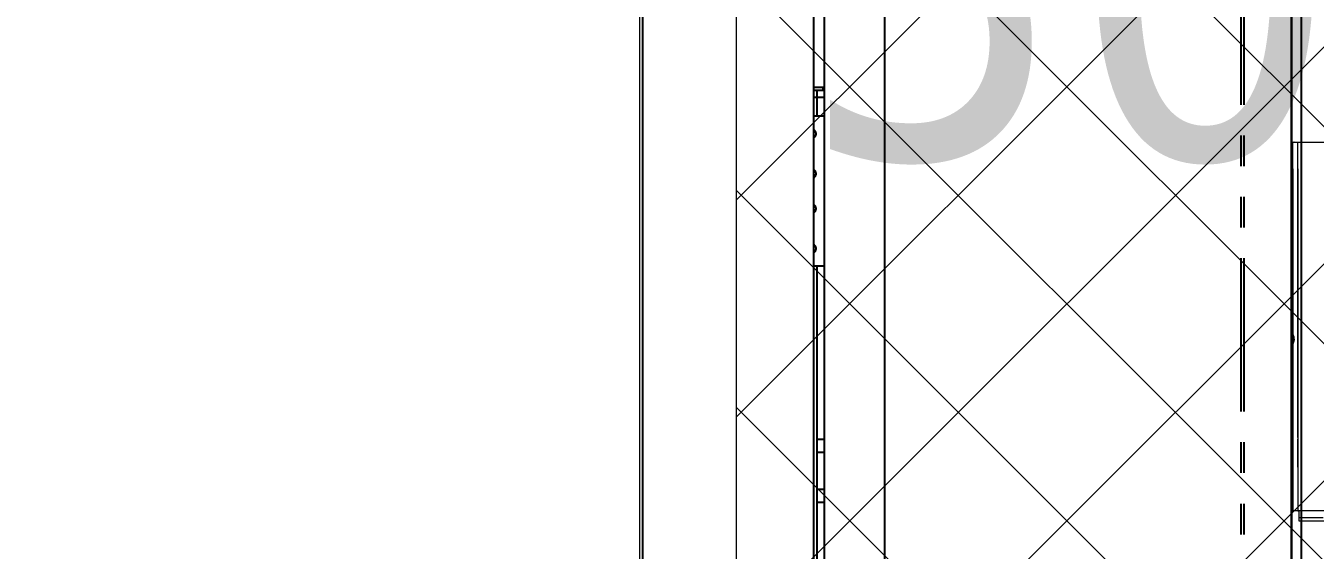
# Model space of a CAD drawing. Header units: centimetres. Extents: x 405564 to 502064, y 46284 to 60634.
# Drawn here: x 454214.2 to 454267.6, y 54104.8 to 54126.5 of the extents above; entities that cross this region are included whole.
import ezdxf
from ezdxf import colors
from ezdxf.entities.mleader import LeaderData, LeaderLine
from ezdxf.math import Vec2, Vec3
from ezdxf.xclip import XClip

# ---------------------------------------------------------------- set-up
doc = ezdxf.new("R2010")
doc.units = ezdxf.units.CM
doc.header["$XCLIPFRAME"] = 0
for name, pattern in [('3+1_3b$0$DASHED', [0.25, 0.125, -0.125]), ('SLD-2点鎖線', [12.7, 6.35, -1.27, 1.27, -1.27, 1.27, -1.27]), ('SLD-実線', [0])]:
    doc.linetypes.add(name, pattern=pattern)
for name, color, linetype in [('---___EB_draft03_cihazlar', 8, 'Continuous'), ('0-KRCN-ASMATAVAN-130426', 8, 'Continuous'), ('AS_DUV', 8, 'Continuous'), ('AS_PYZ_BINA', 8, 'Continuous')]:
    doc.layers.add(name, color=color, linetype=linetype)
for name, color, linetype, lineweight in [('0-KRCN-AYDINLATMA-130426', 8, 'Continuous', 9), ('0-KRCN-MİMARİ-220526', 8, 'Continuous', 9), ('OL_Ic', 8, 'Continuous', 9)]:
    doc.layers.add(name, color=color, linetype=linetype, lineweight=lineweight)
doc.styles.add('Normal_ITL', font='swissi.ttf')
doc.styles.add('TAHOMA', font='tahoma.ttf')

# ---------------------------------------------------------------- blocks, each defined once
blk = doc.blocks.new('50W 60x60 cm  SIVA ALTI LED ARMATÜR')
at = {"layer": '0-KRCN-AYDINLATMA-130426'}
h = blk.add_hatch(dxfattribs=at)
h.set_pattern_fill('ANSI37', color=256, scale=0.2)
h.paths.add_polyline_path([(-2.6, 2.5943), (2.6, 2.5943), (2.6, -2.6057), (-2.6, -2.6057)])
for points in [[(-3, 2.9943), (3, 2.9943), (3, -3.007), (-3, -3.007)], [(-2.6, 2.5943), (2.6, 2.5943), (2.6, -2.6057), (-2.6, -2.6057)]]:
    blk.add_lwpolyline(points, close=True, dxfattribs=at)
at = {"layer": '0-KRCN-AYDINLATMA-130426', "insert": (-2.35, 2.3443), "char_height": 1.5, "attachment_point": 1, "style": 'TAHOMA'}
blk.add_mtext_dynamic_manual_height_columns('{\\fTahoma|b0|i0|c162|p34;50W}', width=1.5, gutter_width=1.25, heights=[0], dxfattribs=at)
blk = doc.blocks.new('G$C27E741DA')
at = {"layer": '0-KRCN-AYDINLATMA-130426', "xscale": 10, "yscale": 10, "zscale": 10}
blk.add_blockref('50W 60x60 cm  SIVA ALTI LED ARMATÜR', (16205.552, 6978.619), dxfattribs=at)
blk = doc.blocks.new('Conveyor1M')
at = {"layer": '---___EB_draft03_cihazlar', "linetype": 'Continuous', "lineweight": 15}
for p, q in [((276570.094, -40661.165), (276570.094, -40561.665)), ((276585.344, -40561.665), (276585.344, -40661.165)), ((276585.764, -40661.115), (276585.764, -40659.115)), ((276585.644, -40660.115), (276585.644, -40661.115)), ((276571.194, -40661.165), (276570.094, -40661.165)), ((276570.095, -40661.344), (276570.095, -40661.165)), ((276582.309, -40661.165), (276571.194, -40661.165)), ((276571.195, -40661.165), (276585.345, -40661.165)), ((276583.544, -40661.165), (276582.38, -40661.165)), ((276583.594, -40661.165), (276585.244, -40661.165)), ((276585.344, -40661.115), (276585.644, -40661.115)), ((276585.345, -40661.165), (276585.345, -40661.115)), ((276585.345, -40661.165), (276585.345, -40661.365)), ((276585.644, -40661.115), (276585.764, -40661.115)), ((276570.096, -40661.365), (276570.095, -40661.344)), ((276571.195, -40661.365), (276570.096, -40661.365)), ((276571.195, -40661.365), (276578.043, -40661.365)), ((276578.043, -40661.365), (276578.447, -40661.365)), ((276578.447, -40661.365), (276585.345, -40661.365))]:
    blk.add_line(p, q, dxfattribs=at)
at = {"layer": '---___EB_draft03_cihazlar', "color": 1, "linetype": '3+1_3b$0$DASHED', "ltscale": 150}
blk.add_lwpolyline([(276488.244, -40561.415), (276724.244, -40561.415), (276724.244, -40661.415), (276488.244, -40661.415), (276488.244, -40561.415)], dxfattribs=at)
at = {"layer": '---___EB_draft03_cihazlar', "color": 1}
blk.add_lwpolyline([(276563.244, -40561.415), (276649.244, -40561.415), (276649.244, -40661.415), (276563.244, -40661.415), (276563.244, -40561.415)], dxfattribs=at)
at = {"layer": '---___EB_draft03_cihazlar', "linetype": 'Continuous', "lineweight": 15}
for points, knots in [([(276570.095, -40661.365), (276570.095, -40661.362), (276570.095, -40661.336), (276570.095, -40661.307), (276570.095, -40661.318), (276570.095, -40661.319)], [0, 0, 0, 0, 0.116936, 0.947734, 1, 1, 1, 1]), ([(276578.043, -40661.365), (276578.065, -40661.356), (276578.134, -40661.327), (276578.252, -40661.309), (276578.366, -40661.331), (276578.426, -40661.356), (276578.447, -40661.365)], [0, 0, 0, 0, 0.171416, 0.537556, 0.837741, 1, 1, 1, 1])]:
    blk.add_open_spline(points, degree=3, knots=knots, dxfattribs=at)
blk = doc.blocks.new('SMD Dizgi Makinesi')
at = {"layer": '---___EB_draft03_cihazlar', "linetype": 'SLD-2点鎖線'}
for p, q in [((275465.692, -39730.757), (275632.463, -39730.757)), ((275560.185, -39730.757), (275633.651, -39730.757)), ((275572.326, -39733.141), (275632.256, -39733.141)), ((275572.326, -39733.261), (275632.256, -39733.261)), ((275633.651, -39747.982), (275560.185, -39747.982)), ((275560.598, -39750.486), (275631.791, -39750.486)), ((275560.727, -39750.937), (275612.598, -39750.937)), ((275590.667, -39750.486), (275590.667, -39750.937)), ((275590.77, -39750.536), (275590.667, -39750.536)), ((275590.77, -39750.536), (275590.77, -39750.486)), ((275590.77, -39750.937), (275590.77, -39750.536)), ((275591.855, -39750.786), (275590.77, -39750.786)), ((275591.08, -39750.486), (275591.08, -39750.937)), ((275591.855, -39750.486), (275591.855, -39750.937)), ((275598.055, -39750.486), (275598.055, -39750.937)), ((275630.034, -39750.786), (275598.055, -39750.786)), ((275605.236, -39750.486), (275605.236, -39750.786)), ((275605.752, -39750.786), (275605.752, -39750.486)), ((275607.302, -39750.486), (275607.302, -39750.786)), ((275607.819, -39750.786), (275607.819, -39750.486))]:
    blk.add_line(p, q, dxfattribs=at)
at = {"layer": '---___EB_draft03_cihazlar', "linetype": 'SLD-実線'}
for p, q in [((275560.185, -39730.757), (275633.651, -39730.757)), ((275633.651, -39747.982), (275560.185, -39747.982)), ((275560.598, -39750.486), (275631.791, -39750.486)), ((275560.727, -39750.937), (275612.598, -39750.937)), ((275590.667, -39750.486), (275590.667, -39750.937)), ((275590.77, -39750.536), (275590.667, -39750.536)), ((275590.77, -39750.536), (275590.77, -39750.486)), ((275590.77, -39750.937), (275590.77, -39750.536)), ((275591.855, -39750.786), (275590.77, -39750.786)), ((275591.08, -39750.486), (275591.08, -39750.937)), ((275591.855, -39750.486), (275591.855, -39750.937)), ((275598.055, -39750.486), (275598.055, -39750.937)), ((275630.034, -39750.786), (275598.055, -39750.786)), ((275605.236, -39750.486), (275605.236, -39750.786)), ((275605.752, -39750.786), (275605.752, -39750.486)), ((275607.302, -39750.486), (275607.302, -39750.786)), ((275607.819, -39750.786), (275607.819, -39750.486))]:
    blk.add_line(p, q, dxfattribs=at)
at = {"layer": '---___EB_draft03_cihazlar', "color": 1, "linetype": '3+1_3b$0$DASHED', "ltscale": 150}
blk.add_lwpolyline([(275341.077, -39731.157), (275757.077, -39731.157), (275757.077, -39868.157), (275341.077, -39868.157), (275341.077, -39731.157)], dxfattribs=at)
at = {"layer": '---___EB_draft03_cihazlar', "color": 1}
blk.add_lwpolyline([(275426.077, -39731.157), (275672.077, -39731.157), (275672.077, -39868.157), (275426.077, -39868.157), (275426.077, -39731.157)], dxfattribs=at)
at = {"layer": '---___EB_draft03_cihazlar', "linetype": 'SLD-実線'}
for centre in [(275592.578, -39750.987), (275594.231, -39750.987), (275595.678, -39750.987), (275597.331, -39750.987)]:
    blk.add_ellipse(centre, major_axis=(-0.17, 0), ratio=0.969208, start_param=3.449464, end_param=5.975314, dxfattribs=at)
at = {"layer": '---___EB_draft03_cihazlar', "linetype": 'SLD-2点鎖線'}
for centre in [(275592.578, -39750.987), (275594.231, -39750.987), (275595.678, -39750.987), (275597.331, -39750.987)]:
    blk.add_ellipse(centre, major_axis=(-0.17, 0), ratio=0.969208, start_param=3.449464, end_param=5.975314, dxfattribs=at)
blk = doc.blocks.new('A$Ca63a641c')
at = {"layer": 'AS_PYZ_BINA'}
ml = blk.add_multileader_mtext('Standard', dxfattribs=at)
ml.set_content('EST boyalı panel çit ve panel çit kapı (AS 51.101)', color=256, style='Normal_ITL')
ml.set_leader_properties()
ml.build(insert=Vec2(0, 0))
ml.multileader.update_dxf_attribs({"dogleg_length": 0.379, "arrow_head_size": 17.043, "scale": 75})
ctx = ml.context
ctx.base_point, ctx.scale, ctx.char_height, ctx.arrow_head_size, ctx.landing_gap_size, ctx.plane_origin = Vec3(140.513, 464.302), 75, 20, 17.043, 14.202, Vec3(92.505, 620.113)
notes = []
notes.append((ctx, [(0, (1, 1, 0), (112.109, 464.302), (1, 0), 28.404, [(0, [(68.504, 410)], 0, [])])]))
ctx.mtext.insert, ctx.mtext.width, ctx.mtext.flow_direction = Vec3(154.715, 477.513), 604.56338, 5
for ctx, leaders in notes:
    for number, flags, end, landing, length, lines in leaders:
        leader = LeaderData()
        leader.index, (leader.has_last_leader_line, leader.has_dogleg_vector, leader.attachment_direction) = number, flags
        leader.last_leader_point, leader.dogleg_vector, leader.dogleg_length = Vec3(end), Vec3(landing), length
        for number, points, colour, breaks in lines:
            line = LeaderLine()
            line.index, line.vertices, line.color, line.breaks = number, Vec3.list(points), colors.encode_raw_color(colour), breaks
            leader.lines.append(line)
        ctx.leaders.append(leader)
blk = doc.blocks.new('A$C85dec720')
at = {"layer": 'OL_Ic'}
blk.add_blockref('A$Ca63a641c', (5315.078, 5344.253, 28.4), dxfattribs=at)
blk = doc.blocks.new('A$C6A10300A')
at = {"layer": '---___EB_draft03_cihazlar', "rotation": 270}
for name, p in [('SMD Dizgi Makinesi', (55933.668, 269080.624)), ('Conveyor1M', (56863.926, 270057.791))]:
    blk.add_blockref(name, p, dxfattribs=at)
at = {"layer": 'AS_DUV'}
ref = blk.add_blockref('A$C85dec720', (28900.964, -17748.984), dxfattribs=dict(at, rotation=105.0255580063709))
XClip(ref).set_block_clipping_path([(6220.3367769278, 6783.7313721173), (4126.4071464743, -1017.0000000052), (7354.8298234051, -1883.5969356479), (9448.7594538586, 5917.1344364745)])

msp = doc.modelspace()

# ---------------------------------------------------------------- linework, layer by layer
at = {"layer": '0-KRCN-ASMATAVAN-130426'}
msp.add_line((454239.746, 53542.563), (454239.746, 54322.563), dxfattribs=at)

# ---------------------------------------------------------------- block references
at = {"layer": '0-KRCN-AYDINLATMA-130426'}
msp.add_blockref('G$C27E741DA', (438064.066, 47134.016), dxfattribs=at)

# ---------------------------------------------------------------- next in the draw order: block references
at = {"layer": '0-KRCN-MİMARİ-220526'}
msp.add_blockref('A$C6A10300A', (438064.066, 60634.016), dxfattribs=at)

doc.saveas('drawing.dxf')
